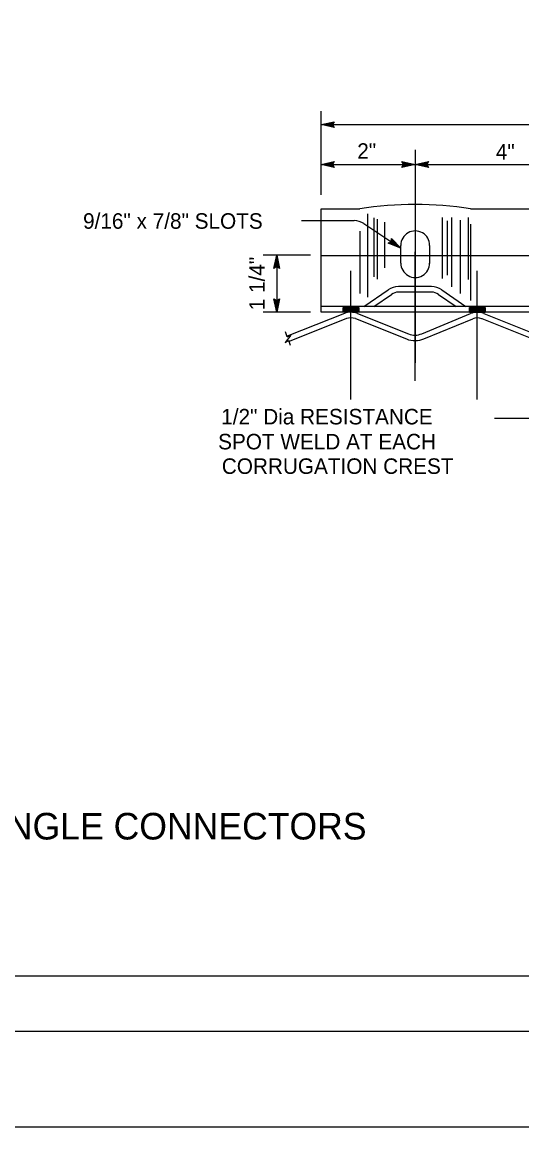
# Model space of a CAD drawing. Extents: x -894 to 866, y -472 to 714.
# Drawn here: x -280.3 to -54.8, y -472.4 to 25.9 of the extents above; entities that cross this region are included whole.
import ezdxf

# ---------------------------------------------------------------- set-up
doc = ezdxf.new("R2010")
doc.units = 0
for name, color, linetype in [('56 Stage 3 Anno', 7, 'Continuous'), ('57 Undefined', 7, 'Continuous'), ('60 Nongeo Data', 7, 'Continuous'), ('border_PLOTTING-ELEMENTS', 7, 'Continuous'), ('border_rw_22x34_Cut_Lines', 7, 'Continuous'), ('border_SHEET', 7, 'Continuous')]:
    doc.layers.add(name, color=color, linetype=linetype)

msp = doc.modelspace()

# ---------------------------------------------------------------- linework, layer by layer
at = {"layer": '56 Stage 3 Anno'}
for p, q in [((-145.4, -52.02), (-145.4, -14.3)), ((-145.4, -20.39), (-139.4, -19.06)), ((-144.01, -20.39), (-139.63, -19.42)), ((-142.64, -20.39), (-139.81, -19.77)), ((-139.4, -19.06), (-140.2, -20.39)), ((-139.4, -19.06), (-139.4, -19.06)), ((-145.4, -20.39), (109.6, -20.39)), ((-139.4, -21.73), (-145.4, -20.39)), ((-145.4, -20.39), (-145.4, -20.39)), ((-139.61, -21.38), (-144.02, -20.39)), ((-139.85, -21.02), (-142.64, -20.39)), ((-141.25, -20.39), (-140.05, -20.13)), ((-140.02, -20.67), (-141.25, -20.39)), ((-140.2, -20.39), (-139.4, -21.73)), ((-139.4, -21.73), (-139.4, -21.73)), ((-145.4, -38.39), (-139.4, -37.06)), ((-145.4, -38.39), (-102.9, -38.39)), ((-139.4, -39.73), (-145.4, -38.39)), ((-145.4, -38.39), (-145.4, -38.39)), ((-139.61, -39.38), (-144.02, -38.39)), ((-144.01, -38.39), (-139.63, -37.42)), ((-142.64, -38.39), (-139.81, -37.77)), ((-139.85, -39.02), (-142.64, -38.39)), ((-141.25, -38.39), (-140.05, -38.13)), ((-140.02, -38.67), (-141.25, -38.39)), ((-139.4, -37.06), (-140.2, -38.39)), ((-140.2, -38.39), (-139.4, -39.73)), ((-139.4, -37.06), (-139.4, -37.06)), ((-139.4, -39.73), (-139.4, -39.73)), ((-108.1, -38.39), (-108.9, -37.05)), ((-108.9, -37.05), (-108.9, -37.05)), ((-108.9, -37.05), (-102.9, -38.39)), ((-102.9, -38.39), (-108.9, -39.72)), ((-108.9, -39.72), (-108.1, -38.39)), ((-108.9, -39.72), (-108.9, -39.72)), ((-108.68, -37.41), (-104.28, -38.39)), ((-104.29, -38.4), (-108.66, -39.36)), ((-105.66, -38.39), (-108.49, -39.02)), ((-108.45, -37.77), (-105.66, -38.39)), ((-108.27, -38.11), (-107.04, -38.39)), ((-107.04, -38.39), (-108.25, -38.66)), ((-102.9, -38.39), (-96.9, -37.06)), ((-102.9, -38.39), (-17.9, -38.39)), ((-102.9, -38.39), (-102.9, -38.39)), ((-96.9, -39.73), (-102.9, -38.39)), ((-102.9, -38.39), (-102.9, -38.39)), ((-97.11, -39.38), (-101.52, -38.39)), ((-101.51, -38.39), (-97.13, -37.42)), ((-100.14, -38.39), (-97.31, -37.77)), ((-97.35, -39.02), (-100.14, -38.39)), ((-98.75, -38.39), (-97.55, -38.13)), ((-97.52, -38.67), (-98.75, -38.39)), ((-96.9, -37.06), (-97.7, -38.39)), ((-97.7, -38.39), (-96.9, -39.73)), ((-96.9, -37.06), (-96.9, -37.06)), ((-96.9, -39.73), (-96.9, -39.73)), ((-154.27, -63.69), (-130.47, -63.69)), ((-126.01, -65.04), (-109.43, -76.16)), ((-115.15, -73.92), (-113.74, -73.26)), ((-109.43, -76.16), (-115.15, -73.92)), ((-115.15, -73.92), (-115.15, -73.92)), ((-110.58, -75.39), (-114.75, -73.76)), ((-111.72, -74.62), (-114.41, -73.57)), ((-112.87, -73.85), (-114.02, -73.4)), ((-113.74, -73.26), (-113.66, -71.71)), ((-113.73, -72.94), (-112.87, -73.85)), ((-113.69, -72.55), (-111.72, -74.62)), ((-113.68, -72.12), (-110.57, -75.39)), ((-113.66, -71.71), (-113.66, -71.71)), ((-113.66, -71.71), (-109.43, -76.16)), ((-150.21, -79.23), (-171.51, -79.23)), ((-166.74, -85.23), (-165.4, -79.23)), ((-165.4, -79.23), (-165.4, -104.96)), ((-165.4, -79.23), (-165.4, -79.23)), ((-165.4, -79.23), (-164.07, -85.23)), ((-109.43, -76.16), (-109.43, -76.16)), ((-165.4, -84.43), (-166.74, -85.23)), ((-166.38, -85.02), (-165.4, -80.61)), ((-166.02, -84.78), (-165.4, -82)), ((-165.68, -84.61), (-165.4, -83.38)), ((-165.4, -82), (-164.77, -84.82)), ((-165.4, -83.38), (-165.13, -84.59)), ((-164.07, -85.23), (-165.4, -84.43)), ((-165.39, -80.62), (-164.43, -85)), ((-166.74, -85.23), (-166.74, -85.23)), ((-164.07, -85.23), (-164.07, -85.23)), ((-165.4, -104.96), (-166.73, -98.96)), ((-166.73, -98.96), (-166.73, -98.96)), ((-166.73, -98.96), (-165.4, -99.76)), ((-165.4, -103.57), (-166.37, -99.2)), ((-165.4, -102.2), (-166.02, -99.37)), ((-165.39, -100.82), (-165.66, -99.61)), ((-165.4, -99.76), (-164.06, -98.96)), ((-164.06, -98.96), (-165.4, -104.96)), ((-164.41, -99.18), (-165.4, -103.58)), ((-164.77, -99.41), (-165.4, -102.2)), ((-165.12, -99.59), (-165.39, -100.82)), ((-164.06, -98.96), (-164.06, -98.96)), ((-150.21, -104.96), (-171.51, -104.96)), ((-165.4, -104.96), (-165.4, -104.96)), ((-67.11, -152.76), (-50.43, -152.76))]:
    msp.add_line(p, q, dxfattribs=at)
msp.add_arc((-130.47, -71.69), 8, 56.1696, 90, dxfattribs=at)
at = {"layer": '60 Nongeo Data'}
for p, q in [((-102.76, -127.76), (-102.76, -42.29)), ((-145.4, -104.96), (-145.4, -58.39)), ((-145.4, -58.39), (-127.91, -58.39)), ((-77.92, -58.39), (-43.08, -58.39)), ((-124.48, -60.57), (-124.48, -98.26)), ((-121.64, -62.45), (-121.64, -88.97)), ((-120.12, -63.02), (-120.12, -90.1)), ((-116.71, -64.35), (-116.71, -84.99)), ((-90.77, -62.28), (-90.77, -89.72)), ((-88.5, -63.78), (-88.5, -88.21)), ((-86.6, -62.28), (-86.6, -93.51)), ((-82.63, -63.4), (-82.63, -96.54)), ((-79.03, -62.28), (-79.03, -90.29)), ((-127.91, -68.51), (-127.91, -96.54)), ((-77.92, -65.3), (-77.92, -99.77)), ((-145.4, -79.39), (109.6, -79.39)), ((-109.4, -82.85), (-109.4, -74.84)), ((-102.9, -123.89), (-102.9, -77.75)), ((-96.4, -74.84), (-96.4, -83.06)), ((-131.9, -144.39), (-131.9, -86.39)), ((-74.9, -144.39), (-74.9, -86.39)), ((-95.51, -93.46), (-110.51, -93.46)), ((-126.01, -102.46), (-115.06, -94.88)), ((-121.62, -102.46), (-113.64, -96.94)), ((-95.51, -95.96), (-110.51, -95.96)), ((-92.38, -96.94), (-84.4, -102.46)), ((-90.95, -94.88), (-80.01, -102.46)), ((109.6, -102.46), (-145.4, -102.46)), ((-135.39, -104.92), (-135.39, -102.89)), ((-135.39, -102.89), (-128.39, -102.89)), ((-135.39, -103.39), (-128.39, -103.39)), ((-135.39, -103.89), (-128.39, -103.89)), ((-135.39, -104.39), (-128.39, -104.39)), ((-128.39, -102.89), (-128.39, -104.92)), ((-78.36, -104.94), (-78.36, -102.9)), ((-78.36, -102.9), (-71.36, -102.9)), ((-78.36, -103.4), (-71.36, -103.4)), ((-78.36, -103.9), (-71.36, -103.9)), ((-78.36, -104.4), (-71.36, -104.4)), ((-71.36, -102.9), (-71.36, -104.94)), ((-134.86, -105.57), (-160.73, -115.8)), ((-133.94, -107.89), (-159.84, -118.13)), ((109.6, -104.96), (-145.4, -104.96)), ((-135.39, -104.89), (-128.39, -104.89)), ((-129.88, -107.9), (-106.83, -117.06)), ((-128.96, -105.57), (-105.91, -114.74)), ((-99.9, -114.7), (-77.92, -105.62)), ((-98.95, -117.01), (-76.96, -107.93)), ((-78.36, -104.9), (-71.36, -104.9)), ((-72.83, -107.9), (-50.28, -116.86)), ((-71.91, -105.58), (-49.36, -114.54)), ((-160.6, -116.14), (-161.47, -113.88)), ((-159.1, -120.04), (-159.97, -117.78))]:
    msp.add_line(p, q, dxfattribs=at)
for points in [[(-102.9, -31.72), (-102.9, -50.27)], [(-102.9, -32.32), (-102.9, -40.48)], [(-102.9, -53.27), (-102.9, -57.27)], [(-102.9, -60.27), (-102.9, -80.27)], [(-142.4, -79.39), (-122.4, -79.39)], [(-119.4, -79.39), (-115.4, -79.39)], [(-112.4, -79.39), (-92.4, -79.39)], [(-89.4, -79.39), (-85.4, -79.39)], [(-82.4, -79.39), (-62.4, -79.39)], [(-59.4, -79.39), (-55.4, -79.39)], [(-102.9, -83.27), (-102.9, -87.27)], [(-131.9, -88.39), (-131.9, -86.39)], [(-74.9, -88.39), (-74.9, -86.39)], [(-131.9, -111.39), (-131.9, -91.39)], [(-102.9, -90.27), (-102.9, -110.27)], [(-74.9, -111.39), (-74.9, -91.39)], [(-131.9, -118.39), (-131.9, -114.39)], [(-102.9, -113.27), (-102.9, -117.27)], [(-74.9, -118.39), (-74.9, -114.39)], [(-160.6, -116.14), (-159.04, -115.3), (-161.54, -118.62), (-159.97, -117.78)], [(-131.9, -141.39), (-131.9, -121.39)], [(-102.89, -135.88), (-102.89, -120.76)], [(-74.9, -141.39), (-74.9, -121.39)]]:
    msp.add_lwpolyline(points, dxfattribs=at)
for centre, radius, start, end in [((-102.92, -211.9), 155.53, 80.7518, 99.2482), ((-102.89, -74.82), 6.5, 359.5774, 180.1421), ((-102.9, -82.85), 6.5, 179.8579, 0.4226), ((-110.51, -101.46), 8, 90, 124.6952), ((-95.51, -101.46), 8, 55.3048, 90), ((-110.51, -101.46), 5.5, 90, 124.6952), ((-95.51, -101.46), 5.5, 55.3048, 90), ((-131.92, -113.01), 8, 68.3138, 111.5724), ((-131.92, -113.01), 5.5, 68.3138, 111.5724), ((-74.86, -113.02), 8, 68.3345, 112.4394), ((-74.86, -113.02), 5.5, 68.3345, 112.4394), ((-102.95, -107.31), 10.5, 248.3139, 292.4393), ((-102.95, -107.31), 8, 248.3139, 292.4393)]:
    msp.add_arc(centre, radius, start, end, dxfattribs=at)
at = {"layer": 'border_PLOTTING-ELEMENTS'}
for points in [[(-894.04, -472.44), (865.96, -472.44), (865.96, 713.56), (-894.04, 713.56)], [(-864.04, 670.56), (835.96, 670.56), (835.96, -429.44), (-864.04, -429.44)]]:
    msp.add_lwpolyline(points, close=True, dxfattribs=at)
at = {"layer": 'border_rw_22x34_Cut_Lines'}
msp.add_lwpolyline([(-864.04, 670.56), (835.96, 670.56), (835.96, -429.44), (-864.04, -429.44)], close=True, dxfattribs=at)
at = {"layer": 'border_SHEET'}
msp.add_line((810.96, -404.44), (-814.04, -404.44), dxfattribs=at)

# ---------------------------------------------------------------- texts
at = {"layer": '57 Undefined'}
for s, height, p in [('2"', 7, (-129.05, -35.8)), ('4"', 7, (-66.52, -36.12)), ('9/16" x 7/8" SLOTS', 7, (-252.75, -67.35)), ('1/2" Dia RESISTANCE', 7, (-190.41, -155.6)), ('SPOT WELD AT EACH', 7, (-191.82, -166.86)), ('CORRUGATION CREST', 7, (-190.15, -177.91)), ('ANGLE CONNECTORS', 12, (-297.83, -342.81))]:
    msp.add_text(s, height=height, dxfattribs=at).set_placement(p)
msp.add_text('1 1/4"', height=7, rotation=90, dxfattribs=at).set_placement((-170.78, -104.14))

doc.saveas('drawing.dxf')
